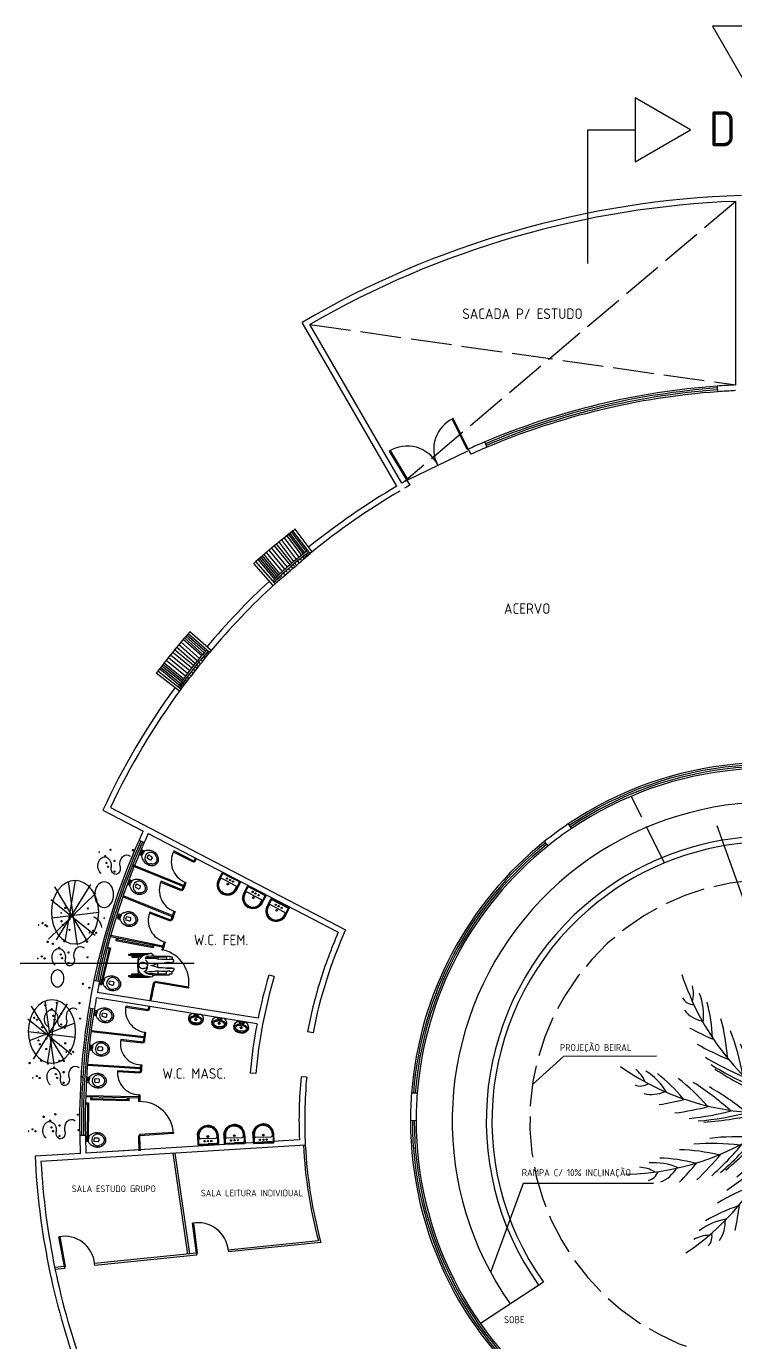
# Model space of a CAD drawing. Extents: x 115 to 1469, y 94 to 338.
# Drawn here: x 184.17 to 202.91, y 303.24 to 338.04 of the extents above; entities that cross this region are included whole.
import ezdxf

# ---------------------------------------------------------------- set-up
doc = ezdxf.new("R2010")
doc.units = 0
doc.linetypes.add('ACAD_ISO02W100', pattern=[15, 12, -3])
doc.layers.get('0').update_dxf_attribs({"linetype": 'CONTINUOUS'})
for name, color, linetype in [('1', 7, 'CONTINUOUS'), ('ESQUAD', 3, 'CONTINUOUS'), ('L_DECA', 7, 'CONTINUOUS'), ('PAREDE', 6, 'CONTINUOUS'), ('PROJ', 1, 'CONTINUOUS'), ('TREES', 3, 'CONTINUOUS')]:
    doc.layers.add(name, color=color, linetype=linetype)
doc.styles.get("Standard").update_dxf_attribs({"font": 'ISOCP'})

# ---------------------------------------------------------------- blocks, each defined once
blk = doc.blocks.new('BACIA')
for p, q in [((-0.069, -0.15), (-0.074, -0.15)), ((-0.062, -0.15), (-0.069, -0.15)), ((-0.062, -0.092), (-0.062, -0.15)), ((0, -0.08), (-0.052, -0.08)), ((-0.044, -0.304), (-0.044, -0.4)), ((0.052, -0.08), (0, -0.08)), ((0.032, -0.115), (0, -0.115)), ((0.036, -0.142), (0.036, -0.131)), ((0.044, -0.4), (0.044, -0.304)), ((0.062, -0.15), (0.062, -0.092)), ((0.069, -0.15), (0.062, -0.15)), ((0.074, -0.15), (0.069, -0.15)), ((-0.118, -0.489), (-0.136, -0.454)), ((0.118, -0.489), (0.136, -0.454))]:
    blk.add_line(p, q)
for points in [[(-0.062, -0.15), (0, -0.15)], [(0.062, -0.15), (0, -0.15)]]:
    blk.add_lwpolyline(points)
blk.add_lwpolyline([(-0.044, -0.15, 0.380199), (-0.036, -0.142), (-0.036, -0.131, 0.087349), (-0.037, -0.127, -0.172037), (-0.037, -0.118, -0.102747), (-0.036, -0.116, -0.167994), (-0.032, -0.115), (0, -0.115)], format="xyb")
for centre, radius, start, end in [((0.055, -0.38), 0.243, 163.2378, 187.0453), ((0.145, -0.398), 0.335, 145.8476, 164.7475), ((-0.008, -0.384), 0.146, 149.7019, 190.4456), ((0.001, -0.386), 0.154, 90.2488, 150.3441), ((0.132, -0.391), 0.32, 131.9479, 145.5381), ((-0.075, -0.16), 0.0102, 88.3086, 135.2439), ((-0.051, -0.092), 0.0118, 93.6802, 181.2989), ((0, -0.356), 0.0683, 49.3118, 130.6882), ((-0.001, -0.386), 0.154, 29.6559, 89.7512), ((0.032, -0.122), 0.00666, 53.8977, 92.0428), ((0.032, -0.121), 0.00592, 22.5984, 46.064), ((0.048, -0.132), 0.0119, 155.9796, 175.9479), ((0.044, -0.142), 0.00832, 182.0149, 265.282), ((0.025, -0.123), 0.0131, 340.3418, 19.3875), ((0.051, -0.092), 0.0118, 358.7011, 86.3198), ((0.075, -0.16), 0.0102, 44.7561, 91.6914), ((-0.132, -0.391), 0.32, 34.4619, 48.0521), ((-0.145, -0.398), 0.335, 15.2525, 34.1524), ((0.008, -0.384), 0.146, 349.5544, 30.2981), ((-0.055, -0.38), 0.243, 352.9547, 16.7622), ((0.06, -0.382), 0.248, 186.483, 211.073), ((0.076, -0.369), 0.268, 211.6809, 231.8397), ((0.003, -0.383), 0.157, 190.028, 206.9274), ((0.076, -0.369), 0.228, 211.6809, 231.8397), ((0, -0.461), 0.149, 233.0019, 270.1282), ((0, -0.461), 0.109, 233.0019, 270.1282), ((-0.02, -0.4), 0.0241, 179.1095, 246.4896), ((0, -0.343), 0.0846, 249.2223, 290.7777), ((0, -0.461), 0.109, 269.8718, 306.9981), ((0, -0.461), 0.149, 269.8718, 306.9981), ((0.02, -0.4), 0.0241, 293.5104, 0.8905), ((-0.076, -0.369), 0.228, 308.1603, 328.3191), ((-0.076, -0.369), 0.268, 308.1603, 328.3191), ((-0.003, -0.383), 0.157, 333.0726, 349.972), ((-0.06, -0.382), 0.248, 328.927, 353.517)]:
    blk.add_arc(centre, radius, start, end)
blk = doc.blocks.new('TREE3')
at = {"layer": 'TREES'}
for centre, radius, start, end in [((6.304, 2.495), 6.78, 161.8706, 201.5936), ((-0.839, 4.494), 0.808, 308.4321, 338.3515), ((-0.143, 4.054), 0.351, 173.7791, 233.0395), ((-1.642, 4.347), 1.639, 317.4391, 345.0127), ((3.633, 5.724), 6.78, 197.8706, 237.5936), ((0.196, 3.84), 0.835, 182.879, 221.5346), ((-4.007, 5.153), 4.263, 326.0526, 338.8318), ((-3.321, 3.142), 0.808, 344.4321, 14.3515), ((-3.884, 2.551), 1.639, 353.4391, 21.0127), ((6.376, 6.862), 8.001, 206.1883, 211.1386), ((-2.499, 3.196), 0.351, 209.7791, 269.0395), ((-6.271, 1.814), 4.263, 2.0526, 14.8318), ((6.381, 6.2), 8.001, 204.5673, 211.2107), ((-4.862, 4.906), 5.211, 327.5529, 339.111), ((5.865, -3.401), 6.78, 110.1725, 149.8955), ((3.134, 2.226), 0.835, 131.1808, 169.8364), ((3.093, 2.625), 0.351, 122.081, 181.3414), ((-2.099, 3.221), 0.835, 218.879, 257.5346), ((-6.817, 1.111), 5.211, 3.5529, 15.111), ((6.444, 5.585), 8.001, 202.9483, 211.3077), ((-6.749, 4.499), 7.022, 334.6755, 344.6307), ((8.821, -1.165), 8.001, 152.8691, 159.5126), ((9.337, -0.75), 8.001, 154.4902, 159.4404), ((2.393, 3.983), 1.639, 265.741, 293.3146), ((3.006, 3.444), 0.808, 256.734, 286.6534), ((1.125, 9.299), 8.001, 242.1883, 247.1386), ((-8.105, -0.327), 7.022, 10.6755, 20.6307), ((6.518, 5.174), 8.001, 201.6825, 211.4019), ((-6.261, 3.599), 6.444, 337.0347, 347.4268), ((8.101, -1.908), 8.001, 149.9844, 159.7037), ((8.377, -1.595), 8.001, 151.2501, 159.6096), ((1.561, 6.338), 4.263, 274.3545, 287.1337), ((1.518, 8.767), 8.001, 240.5673, 247.2107), ((-7.181, -0.768), 6.444, 13.0347, 23.4268), ((6.59, 4.871), 8.001, 200.5186, 211.4981), ((7.907, -2.153), 8.001, 148.8205, 159.8), ((0.837, 6.856), 5.211, 275.8548, 287.4128), ((1.931, 8.306), 8.001, 238.9483, 247.3077), ((-0.652, 8.085), 7.022, 282.9774, 292.9325), ((-0.554, 6.757), 6.78, 234.9681, 274.6912), ((-4.544, 0.504), 0.808, 21.5297, 51.4491), ((-4.636, -0.308), 1.639, 30.5366, 58.1102), ((2.232, 8.018), 8.001, 237.6825, 247.4019), ((2.469, 7.814), 8.001, 236.5186, 247.4981), ((-1.056, 7.144), 6.444, 285.3366, 295.7287), ((5.595, -6.161), 8.001, 115.4841, 125.2035), ((6, -6.06), 8.001, 116.7498, 125.1093), ((6.609, -5.956), 8.001, 118.3688, 125.0123), ((-3.921, 1.042), 0.351, 246.8767, 306.1371), ((-6.096, -2.335), 4.263, 39.1502, 51.9294), ((-6.108, -3.226), 5.211, 40.6505, 52.2085), ((-6.267, -5.149), 7.022, 47.7731, 57.7282), ((5.297, -6.253), 8.001, 114.3202, 125.2997), ((7.27, -5.907), 8.001, 119.9899, 124.9402), ((3.844, 0.059), 0.835, 96.6805, 135.3361), ((4.036, 0.412), 0.351, 87.5807, 146.8411), ((-3.617, 1.303), 0.835, 255.9765, 294.6321), ((-5.264, -4.944), 6.444, 50.1322, 60.5244), ((2.908, -6.125), 6.78, 75.6722, 115.3952), ((3.176, 6.486), 6.444, 250.8363, 261.2284), ((4.042, 7.032), 7.022, 248.4771, 258.4323), ((4.573, 5.177), 5.211, 241.3545, 252.9126), ((4.876, 4.339), 4.263, 239.8542, 252.6334), ((4.228, 1.927), 1.639, 231.2407, 258.8143), ((4.428, 1.135), 0.808, 222.2337, 252.1531), ((-4.42, 5.141), 6.78, 270.9681, 310.6912), ((-4.712, 8.096), 8.001, 279.2858, 284.2361), ((-4.077, 7.908), 8.001, 277.6648, 284.3082), ((-6.509, 1.896), 6.78, 304.0339, 343.7569), ((-3.47, 7.79), 8.001, 276.0458, 284.4052), ((-6.647, -1.335), 6.78, 331.6319, 11.355), ((-0.785, -6.734), 6.78, 43.6319, 83.355), ((-4.593, -4.987), 6.78, 7.6319, 47.355), ((-3.056, 7.741), 8.001, 274.7801, 284.4994), ((-2.744, 7.722), 8.001, 273.6161, 284.5957), ((1.173, -8.111), 8.001, 82.2799, 93.2595), ((1.474, -8.191), 8.001, 83.4439, 93.1632), ((6.133, 3.813), 6.444, 218.796, 229.1882), ((1.871, -8.32), 8.001, 84.7096, 93.069), ((-1.353, -7.094), 6.444, 86.1322, 96.5244), ((-7.022, 4.467), 8.001, 310.7801, 320.4994), ((-6.759, 4.634), 8.001, 309.6161, 320.5957), ((-8.193, 0.196), 8.001, 342.6819, 353.6614), ((-3.818, -7.251), 8.001, 46.2799, 57.2595), ((7.157, 3.817), 7.022, 216.4368, 226.392), ((2.443, -8.555), 8.001, 86.3286, 92.972), ((6.623, 1.962), 5.211, 209.3143, 220.8723), ((-3.045, -6.2), 5.211, 76.6505, 88.2085), ((-2.044, -7.85), 7.022, 83.7731, 93.7282), ((-7.386, 4.262), 8.001, 312.0458, 320.4052), ((-8.322, -0.088), 8.001, 343.8458, 353.5652), ((-7.351, -3.622), 8.001, 10.2799, 21.2595), ((-3.622, -7.493), 8.001, 47.4439, 57.1632), ((7.203, -0.52), 6.444, 182.796, 193.1882), ((3.029, -8.864), 8.001, 87.9496, 92.8999), ((6.436, 1.091), 4.263, 207.814, 220.5932), ((-3.57, -2.974), 1.639, 66.5366, 94.1102), ((-3.559, -5.472), 4.263, 75.1502, 87.9294), ((-8.571, 3.78), 8.001, 315.2858, 320.2361), ((-7.947, 4.001), 8.001, 313.6648, 320.3082), ((2.737, -6.683), 6.444, 119.198, 129.5901), ((-8.515, -0.458), 8.001, 345.1116, 353.471), ((5.522, -4.655), 6.444, 146.796, 157.1882), ((-7.334, -3.933), 8.001, 11.4439, 21.1632), ((-3.376, -7.831), 8.001, 48.7096, 57.069), ((8.034, -1.119), 7.022, 180.4368, 190.392), ((4.606, -0.61), 1.639, 199.2004, 226.774), ((3.29, -1.989), 0.835, 64.6403, 103.2959), ((-3.972, -2.263), 0.808, 57.5297, 87.4491), ((-3.784, -1.462), 0.351, 282.8767, 342.1371), ((-3.692, -1.071), 0.835, 291.9765, 330.6321), ((2.57, -7.693), 7.022, 116.8388, 126.794), ((5.842, -5.627), 7.022, 144.4368, 154.392), ((-7.334, -4.351), 8.001, 12.7096, 21.069), ((6.511, -2.305), 5.211, 173.3143, 184.8723), ((-3.052, -8.357), 8.001, 50.3286, 56.972), ((3.639, -1.792), 0.351, 55.5404, 114.8009), ((4.356, -1.387), 0.808, 190.1934, 220.1128), ((0.83, -6.857), 5.211, 109.7162, 121.2743), ((-8.843, -0.982), 8.001, 346.7306, 353.374), ((3.913, -5.692), 5.211, 137.3143, 148.8723), ((-7.382, -4.967), 8.001, 14.3286, 20.972), ((5.848, -2.9), 4.263, 171.814, 184.5932), ((-2.76, -8.951), 8.001, 51.9496, 56.8999), ((0.003, -6.528), 4.263, 108.2159, 120.9952), ((-9.245, -1.509), 8.001, 348.3516, 353.3019), ((-7.494, -5.62), 8.001, 15.9496, 20.8999), ((3.368, -3.201), 1.639, 163.2004, 190.774), ((1.493, -3.543), 0.835, 28.6403, 67.2959), ((-1.369, -4.44), 1.639, 99.6024, 127.176), ((-2.51, -2.912), 0.835, 325.0423, 3.6979), ((3.027, -5.784), 4.263, 135.814, 148.5932), ((-2.094, -4.064), 0.808, 90.5954, 120.5148), ((-2.374, -3.29), 0.351, 315.9424, 15.2029), ((0.844, -4.569), 1.639, 127.2004, 154.774), ((-0.875, -3.744), 0.835, 352.6403, 31.2959), ((2.709, -3.683), 0.808, 154.1934, 184.1128), ((1.891, -3.589), 0.351, 19.5404, 78.8009), ((-0.58, -4.015), 0.351, 343.5404, 42.8009), ((0.027, -4.572), 0.808, 118.1934, 148.1128)]:
    blk.add_arc(centre, radius, start, end, dxfattribs=at)
blk = doc.blocks.new('MIC-P')
for points in [[(0.001, 0.294), (0.003, 0.294, -0.008051), (0.036, 0.294, -0.08407), (0.079, 0.285, -0.022672), (0.107, 0.273, -0.027927), (0.133, 0.258, -0.144523), (0.184, 0.193, -0.34805), (0.121, 0.003, -0.162816), (0.113, 0), (0.001, 0), (-0.11, 0, -0.162816), (-0.119, 0.003, -0.34805), (-0.182, 0.193, -0.144523), (-0.131, 0.258, -0.027927), (-0.105, 0.273, -0.022672), (-0.077, 0.285, -0.08407), (-0.033, 0.294, -0.008051), (-0.001, 0.294)], [(0.001, 0.247), (0.009, 0.247, -0.102017), (0.091, 0.232, -0.100634), (0.138, 0.2, -0.31043), (0.146, 0.159, -0.029837), (0.144, 0.153, -0.193887), (0.081, 0.101, -0.096635), (0.001, 0.086, -0.096635), (-0.079, 0.101, -0.193887), (-0.141, 0.153, -0.029837), (-0.143, 0.159, -0.31043), (-0.136, 0.2, -0.100634), (-0.089, 0.232, -0.102017), (-0.007, 0.247)]]:
    blk.add_lwpolyline(points, format="xyb", close=True)
for points in [[(-0.015, 0.064, -0.100603), (-0.099, 0.082, -0.114611), (-0.16, 0.123, -0.309836), (-0.174, 0.21, -0.309836)], [(0.147, 0.162), (0.148, 0.165, 0.189039), (0.146, 0.197, 0.189014), (0.081, 0.26, 0.116802), (0.001, 0.275, 0.116802), (-0.078, 0.26, 0.189014), (-0.144, 0.197, 0.189039), (-0.146, 0.165), (-0.144, 0.162)], [(-0.079, 0.002), (-0.056, 0.034, -0.1805), (-0.044, 0.041), (-0.031, 0.043, 0.35029), (-0.025, 0.049, -0.252034), (-0.018, 0.063)], [(-0.052, 0, -0.473116), (-0.055, 0.005), (-0.05, 0.025, -0.362542), (-0.042, 0.032), (-0.027, 0.033, 0.564769), (-0.022, 0.039)], [(0.017, 0.064, 0.100603), (0.101, 0.082, 0.114611), (0.162, 0.123, 0.309836), (0.176, 0.21, 0.309836)], [(0.082, 0.002), (0.058, 0.034, 0.1805), (0.047, 0.041), (0.033, 0.043, -0.35029), (0.027, 0.049, 0.252034), (0.021, 0.063)], [(0.054, 0, 0.473116), (0.057, 0.005), (0.053, 0.025, 0.362542), (0.044, 0.032), (0.03, 0.033, -0.564769), (0.024, 0.039)]]:
    blk.add_lwpolyline(points, format="xyb")
for centre, radius in [((-0.022, 0.153), 0.0035), ((0.001, 0.152), 0.024), ((0.001, 0.046), 0.024), ((-0.015, 0.169), 0.0035), ((-0.016, 0.136), 0.0035), ((0.001, 0.046), 0.0075), ((0.001, 0.129), 0.0035), ((0.002, 0.176), 0.0035), ((0.001, 0.152), 0.0035), ((0.017, 0.135), 0.0035), ((0.018, 0.168), 0.0035), ((0.025, 0.152), 0.0035)]:
    blk.add_circle(centre, radius)
blk = doc.blocks.new('BEL01')
at = {"layer": 'L_DECA'}
for p, q in [((25.7, 0), (-25.7, 0)), ((-27.5, -25), (-27.5, -1.8)), ((27.5, -25), (27.5, -1.8))]:
    blk.add_line(p, q, dxfattribs=at)
at = {"layer": 'L_DECA', "color": 1}
for p, q in [((-25.9, -25), (-25.9, -3.2)), ((-25.1, -25), (-25.1, -4.8)), ((-24.2, -1.4), (0, -1.4)), ((-23.5, -25), (-23.5, -18.6)), ((-22.5, -2.2), (0, -2.2)), ((0, -16), (-20.9, -16)), ((24.2, -1.4), (0, -1.4)), ((22.5, -2.2), (0, -2.2)), ((0, -16), (20.9, -16)), ((23.5, -25), (23.5, -18.6)), ((25.1, -25), (25.1, -4.8)), ((25.9, -25), (25.9, -3.2))]:
    blk.add_line(p, q, dxfattribs=at)
at = {"layer": 'L_DECA', "color": 7}
for points in [[(-27.5, -25), (-27.4, -26.4), (-27.2, -27.7), (-26.9, -29.1), (-26.7, -30.4), (-26.3, -31.7), (-25.9, -33), (-25.4, -34.2), (-24.8, -35.4), (-24.2, -36.6), (-23.6, -37.7), (-22.8, -38.9), (-22, -40), (-21.2, -41), (-20.4, -42), (-19.5, -42.9), (-19.5, -42.9), (-17.6, -44.7), (-15.4, -46.3), (-13.1, -47.7), (-10.7, -48.8), (-8.2, -49.8), (-5.5, -50.4), (-2.8, -50.9), (0, -51)], [(27.5, -25), (27.4, -26.4), (27.2, -27.7), (26.9, -29.1), (26.7, -30.4), (26.3, -31.7), (25.9, -33), (25.4, -34.2), (24.8, -35.4), (24.2, -36.6), (23.6, -37.7), (22.8, -38.9), (22, -40), (21.2, -41), (20.4, -42), (19.5, -42.9), (19.5, -42.9), (17.6, -44.7), (15.4, -46.3), (13.1, -47.7), (10.7, -48.8), (8.2, -49.8), (5.5, -50.4), (2.8, -50.9), (0, -51)]]:
    blk.add_lwpolyline(points, dxfattribs=at)
at = {"layer": 'L_DECA', "color": 1}
for points in [[(-25.9, -25), (-25.8, -26.3), (-25.6, -27.6), (-25.4, -28.8), (-25.1, -30.1), (-24.8, -31.3), (-24.3, -32.5), (-23.9, -33.7), (-23.4, -34.9), (-22.8, -35.9), (-22.2, -37), (-21.5, -38.1), (-20.8, -39.1), (-20, -40.1), (-19.2, -41.1), (-18.4, -41.9), (-18.4, -41.9), (-16.5, -43.7), (-14.6, -45.1), (-12.4, -46.5), (-10.2, -47.5), (-7.7, -48.4), (-5.3, -49.1), (-2.7, -49.4), (0, -49.6)], [(-25.1, -25), (-24.9, -26.3), (-24.8, -27.5), (-24.6, -28.7), (-24.3, -30), (-24, -31.1), (-23.6, -32.3), (-23.1, -33.4), (-22.6, -34.6), (-22.1, -35.7), (-21.5, -36.7), (-20.8, -37.7), (-20.2, -38.7), (-19.4, -39.6), (-18.7, -40.6), (-17.8, -41.4), (-17.8, -41.4), (-16, -43), (-14, -44.5), (-12, -45.7), (-9.8, -46.8), (-7.5, -47.6), (-5, -48.3), (-2.6, -48.6), (0, -48.8)], [(0, -47.3), (0, -47.3), (-2.4, -47.1), (-4.8, -46.7), (-7, -46.2), (-9.1, -45.5), (-11.2, -44.4), (-13.2, -43.2), (-15, -41.9), (-16.6, -40.3), (-16.6, -40.3), (-17.4, -39.5), (-18.2, -38.7), (-18.9, -37.8), (-19.5, -36.9), (-20.1, -35.9), (-20.7, -34.9), (-21.2, -33.9), (-21.7, -32.9), (-22, -31.8), (-22.4, -30.8), (-22.8, -29.7), (-23, -28.5), (-23.2, -27.4), (-23.3, -26.3), (-23.4, -25.4), (-23.5, -25)], [(25.9, -25), (25.8, -26.3), (25.6, -27.6), (25.4, -28.8), (25.1, -30.1), (24.8, -31.3), (24.3, -32.5), (23.9, -33.7), (23.4, -34.9), (22.8, -35.9), (22.2, -37), (21.5, -38.1), (20.8, -39.1), (20, -40.1), (19.2, -41.1), (18.4, -41.9), (18.4, -41.9), (16.5, -43.7), (14.6, -45.1), (12.4, -46.5), (10.2, -47.5), (7.7, -48.4), (5.3, -49.1), (2.7, -49.4), (0, -49.6)], [(25.1, -25), (24.9, -26.3), (24.8, -27.5), (24.6, -28.7), (24.3, -30), (24, -31.1), (23.6, -32.3), (23.1, -33.4), (22.6, -34.6), (22.1, -35.7), (21.5, -36.7), (20.8, -37.7), (20.2, -38.7), (19.4, -39.6), (18.7, -40.6), (17.8, -41.4), (17.8, -41.4), (16, -43), (14, -44.5), (12, -45.7), (9.8, -46.8), (7.5, -47.6), (5, -48.3), (2.6, -48.6), (0, -48.8)], [(0, -47.3), (0, -47.3), (2.4, -47.1), (4.8, -46.7), (7, -46.2), (9.1, -45.5), (11.2, -44.4), (13.2, -43.2), (15, -41.9), (16.6, -40.3), (16.6, -40.3), (17.4, -39.5), (18.2, -38.7), (18.9, -37.8), (19.5, -36.9), (20.1, -35.9), (20.7, -34.9), (21.2, -33.9), (21.7, -32.9), (22, -31.8), (22.4, -30.8), (22.8, -29.7), (23, -28.5), (23.2, -27.4), (23.3, -26.3), (23.4, -25.4), (23.5, -25)]]:
    blk.add_lwpolyline(points, dxfattribs=at)
for centre, radius in [((-8.7, -9.2), 1.75), ((0, -21.5), 2.25), ((0, -9.2), 1.75), ((0, -21.5), 1.32), ((9, -9.2), 1.75)]:
    blk.add_circle(centre, radius, dxfattribs=at)
at = {"layer": 'L_DECA'}
for centre, start, end in [((-25.7, -1.8), 90, 180), ((25.7, -1.8), 0, 90)]:
    blk.add_arc(centre, 1.8, start, end, dxfattribs=at)
at = {"layer": 'L_DECA', "color": 1}
for centre, radius, start, end in [((-24.2, -3.2), 1.73, 90, 180), ((-22.5, -4.8), 2.59, 90, 180), ((-20.9, -18.6), 2.59, 90, 180), ((20.9, -18.6), 2.59, 0, 90), ((22.5, -4.8), 2.59, 0, 90), ((24.2, -3.2), 1.73, 0, 90)]:
    blk.add_arc(centre, radius, start, end, dxfattribs=at)
blk = doc.blocks.new('BIPMAN11')
for p, q in [((-0.234, 0.295), (0.263, 0.295)), ((-0.234, 0.27), (0.157, 0.27)), ((-0.203, 0.314), (0.31, 0.314)), ((-0.158, 0.254), (-0.158, 0.223)), ((-0.158, 0.254), (-0.021, 0.254)), ((-0.158, 0.223), (-0.021, 0.223)), ((-0.021, 0.254), (-0.021, 0.223)), ((-0.021, 0.251), (0.122, 0.251)), ((-0.021, 0.226), (0.098, 0.226)), ((0.012, 0.226), (-0.008, -0.001)), ((0.041, 0.27), (0.041, 0.251)), ((0.066, 0.27), (0.066, 0.251)), ((0.089, 0.226), (0.087, 0.214)), ((0.215, 0.213), (0.444, 0.213)), ((0.342, 0.257), (0.444, 0.257)), ((0.444, 0.257), (0.444, 0.213)), ((0.444, 0.251), (0.837, 0.251)), ((0.444, 0.226), (0.757, 0.226)), ((0.523, 0.056), (0.523, 0.055)), ((0.523, 0.055), (0.526, -0.052)), ((0.53, 0.226), (0.527, 0.166)), ((0.759, 0.226), (0.759, 0.162)), ((0.759, 0.084), (0.759, 0.066)), ((0.759, 0.066), (0.909, 0.066)), ((0.835, 0.226), (0.907, 0.226)), ((0.837, 0.251), (0.837, 0.226)), ((0.907, 0.226), (0.907, 0.157)), ((0.907, 0.089), (0.907, 0.066)), ((-0.234, -0.267), (0.178, -0.267)), ((-0.234, -0.292), (0.341, -0.292)), ((-0.203, -0.311), (0.31, -0.311)), ((-0.158, -0.219), (-0.021, -0.219)), ((-0.158, -0.25), (-0.158, -0.219)), ((-0.158, -0.25), (-0.021, -0.25)), ((-0.021, -0.25), (-0.021, -0.219)), ((-0.021, -0.222), (0.1, -0.222)), ((-0.021, -0.247), (0.135, -0.247)), ((-0.008, -0.001), (0.012, -0.222)), ((0.041, -0.247), (0.041, -0.267)), ((0.066, -0.247), (0.066, -0.267)), ((0.088, -0.214), (0.089, -0.222)), ((0.143, -0.254), (0.143, -0.253)), ((0.143, -0.254), (0.143, -0.254)), ((0.238, -0.21), (0.444, -0.21)), ((0.391, -0.254), (0.444, -0.254)), ((0.444, -0.254), (0.444, -0.21)), ((0.444, -0.222), (0.757, -0.222)), ((0.444, -0.247), (0.837, -0.247)), ((0.528, -0.141), (0.53, -0.222)), ((0.759, -0.062), (0.909, -0.062)), ((0.759, -0.076), (0.759, -0.062)), ((0.759, -0.222), (0.759, -0.146)), ((0.835, -0.222), (0.907, -0.222)), ((0.837, -0.247), (0.837, -0.222)), ((0.907, -0.081), (0.907, -0.062)), ((0.907, -0.222), (0.907, -0.152))]:
    blk.add_line(p, q)
blk.add_lwpolyline([(0.012, 0.125), (0.009, -0.12), (0.035, -0.168), (0.074, -0.205), (0.128, -0.241), (0.153, -0.261), (0.201, -0.272), (0.277, -0.278), (0.325, -0.289), (0.365, -0.301), (0.401, -0.286), (0.41, -0.272), (0.381, -0.244), (0.356, -0.236), (0.308, -0.238), (0.26, -0.224), (0.221, -0.199), (0.198, -0.176), (0.255, -0.171), (0.305, -0.162), (0.387, -0.154), (0.463, -0.148), (0.483, -0.137), (0.553, -0.143), (0.621, -0.145), (0.714, -0.148), (0.785, -0.145), (0.821, -0.134), (0.849, -0.148), (0.895, -0.154), (0.94, -0.148), (0.962, -0.117), (0.965, -0.095), (0.951, -0.081), (0.895, -0.081), (0.827, -0.083), (0.796, -0.086), (0.734, -0.069), (0.655, -0.058), (0.556, -0.061), (0.506, -0.047), (0.446, -0.03), (0.334, 0.001), (0.438, 0.021), (0.528, 0.058), (0.57, 0.066), (0.663, 0.06), (0.779, 0.089), (0.827, 0.089), (0.883, 0.083), (0.917, 0.091), (0.957, 0.108), (0.957, 0.128), (0.934, 0.156), (0.824, 0.159), (0.773, 0.153), (0.768, 0.162), (0.7, 0.159), (0.624, 0.162), (0.59, 0.168), (0.545, 0.159), (0.483, 0.184), (0.404, 0.184), (0.328, 0.182), (0.266, 0.182), (0.218, 0.179), (0.204, 0.193), (0.226, 0.232), (0.28, 0.249), (0.348, 0.258), (0.404, 0.263), (0.404, 0.286), (0.381, 0.3), (0.356, 0.317), (0.317, 0.32), (0.255, 0.292), (0.184, 0.286), (0.119, 0.249), (0.049, 0.17), (0.035, 0.153)], close=True)
for points in [[(0.097, 0.072), (0.066, 0.063), (0.035, 0.035), (0.021, -0.007), (0.049, -0.047), (0.077, -0.064), (0.102, -0.069), (0.119, -0.083), (0.153, -0.078), (0.17, -0.072), (0.193, -0.067), (0.224, -0.061), (0.238, -0.044), (0.249, -0.016), (0.255, -0.007), (0.274, 0.004), (0.252, 0.015), (0.252, 0.038), (0.238, 0.055), (0.204, 0.066), (0.176, 0.069), (0.164, 0.069), (0.153, 0.083), (0.108, 0.086), (0.105, 0.077)], [(0.204, 0.153), (0.224, 0.131), (0.238, 0.1), (0.255, 0.069), (0.255, 0.038)], [(0.252, -0.041), (0.243, -0.089), (0.209, -0.143), (0.164, -0.174)]]:
    blk.add_lwpolyline(points)
for centre in [(-0.234, 0.283), (-0.234, -0.28)]:
    blk.add_arc(centre, 0.0125, 90, 270)

msp = doc.modelspace()

# ---------------------------------------------------------------- linework, layer by layer
at = {"color": 3}
for p, q in [((195.424, 327.66), (195.451, 327.673)), ((195.817, 326.85), (195.424, 327.66)), ((195.845, 326.861), (195.451, 327.673)), ((193.756, 326.807), (193.782, 326.822)), ((193.756, 326.807), (194.222, 326.036)), ((193.782, 326.822), (194.248, 326.051)), ((188.068, 316.239), (188.055, 316.212)), ((184.907, 315.287), (185.765, 313.867)), ((185.858, 315.35), (184.954, 313.888)), ((185.453, 315.457), (185.185, 313.85)), ((185.268, 315.433), (185.507, 313.746)), ((187.727, 315.437), (187.716, 315.41)), ((185.999, 315.12), (184.752, 313.909)), ((184.814, 314.953), (185.983, 314.013)), ((188.277, 315.214), (188.266, 315.186)), ((184.837, 314.471), (186.079, 314.619)), ((187.43, 314.621), (187.42, 314.593)), ((187.986, 314.413), (187.976, 314.385)), ((187.565, 312.788), (187.56, 312.758)), ((188.453, 312.642), (188.448, 312.612)), ((185.247, 312.197), (184.343, 310.735)), ((184.656, 312.28), (184.896, 310.593)), ((184.98, 312.243), (184.72, 310.624)), ((184.296, 312.134), (185.154, 310.714)), ((186.795, 312.133), (186.79, 312.104)), ((187.381, 312.041), (187.376, 312.012)), ((184.203, 311.8), (185.372, 310.86)), ((184.216, 311.466), (185.458, 311.318)), ((185.445, 311.691), (184.244, 311.217)), ((186.662, 311.254), (186.659, 311.224)), ((187.252, 311.185), (187.248, 311.155)), ((186.577, 310.427), (186.576, 310.397)), ((187.17, 310.393), (187.168, 310.363)), ((187.155, 308.742), (187.157, 308.712)), ((188.053, 308.799), (188.055, 308.769)), ((188.56, 306.399), (188.59, 306.402)), ((188.659, 305.605), (188.56, 306.399)), ((188.688, 305.608), (188.59, 306.402)), ((185.028, 306.037), (185.058, 306.042)), ((185.172, 305.25), (185.028, 306.037)), ((185.202, 305.256), (185.058, 306.043)), ((188.659, 305.605), (188.688, 305.608)), ((185.172, 305.25), (185.202, 305.256))]:
    msp.add_line(p, q, dxfattribs=at)
at = {"color": 1}
for p, q in [((194.248, 326.051), (195.832, 326.818)), ((197.832, 304.842), (196.167, 303.746))]:
    msp.add_line(p, q, dxfattribs=at)
at = {"color": 5}
msp.add_line((189.786, 322.364), (189.778, 322.371), dxfattribs=at)
for p, q in [((203.265, 314.568), (202.428, 316.905)), ((186.542, 313.941), (186.528, 313.863)), ((186.572, 313.936), (186.563, 313.887)), ((186.355, 313.659), (186.133, 312.738)), ((186.392, 313.681), (186.156, 312.702)), ((186.307, 313.67), (186.355, 313.659)), ((186.314, 313.7), (186.392, 313.681)), ((187.518, 313.681), (186.528, 313.863)), ((187.494, 313.715), (186.563, 313.887)), ((187.503, 313.765), (187.494, 313.715)), ((187.532, 313.759), (187.518, 313.681)), ((186.078, 312.721), (186.156, 312.702)), ((186.085, 312.75), (186.133, 312.738)), ((198.361, 310.808), (197.536, 310.06)), ((200.818, 310.815), (198.361, 310.808)), ((185.866, 309.737), (185.864, 309.657)), ((185.896, 309.736), (185.895, 309.687)), ((185.728, 309.556), (185.778, 309.555)), ((185.729, 309.586), (185.809, 309.585)), ((185.778, 309.555), (185.773, 308.609)), ((185.809, 309.585), (185.803, 308.579)), ((186.871, 309.633), (185.864, 309.657)), ((186.841, 309.664), (185.895, 309.687)), ((186.842, 309.714), (186.841, 309.664)), ((186.872, 309.713), (186.871, 309.633)), ((185.723, 308.609), (185.773, 308.609)), ((185.723, 308.579), (185.803, 308.579)), ((197.301, 307.444), (196.437, 305.099)), ((200.742, 307.444), (197.301, 307.444))]:
    msp.add_line(p, q)
at = {"color": 1}
for centre, radius, start, end in [((195.828, 326.861), 0.896, 114.8842, 207.3525), ((194.232, 326.048), 0.896, 26.618, 122.0753), ((188.708, 305.613), 0.798, 5.6086, 100.698), ((185.177, 305.254), 0.798, 5.6086, 100.698)]:
    msp.add_arc(centre, radius, start, end, dxfattribs=at)
at = {"color": 3}
for start, end in [(114.3391, 114.4261), (119.5306, 119.6176)]:
    msp.add_arc((203.993, 308.847), 19.773, start, end, dxfattribs=at)
at = {"color": 2}
for centre, radius, start, end in [((188.582, 315.956), 0.586, 151.161, 247.485), ((188.264, 315.203), 0.586, 156.3881, 250.4704), ((187.973, 314.402), 0.586, 157.9876, 256.6259), ((187.588, 312.769), 0.874, 349.7071, 77.621), ((187.369, 312.027), 0.584, 169.4835, 261.9533), ((187.203, 311.14), 0.551, 168.027, 268.48), ((187.159, 310.377), 0.584, 175.1335, 267.7484), ((187.17, 308.728), 0.886, 2.633, 90.6717)]:
    msp.add_arc(centre, radius, start, end, dxfattribs=at)
at = {"color": 3, "extrusion": (0, 0, -1)}
for centre, major_axis, start_param, end_param in [((186.234, 315.845), (0, 0.237), 3.673682, 8.013662), ((186.814, 315.897), (0, 0.239), 4.419963, 6.839753), ((186.528, 315.782), (0, 0.161), 1.27837, 4.872069), ((185.904, 314.171), (0, 0.33), 0.139319, 1.428153), ((185.021, 313.424), (0, 0.237), 3.673682, 8.013662), ((185.6, 313.476), (0, 0.239), 4.419963, 6.839753), ((185.315, 313.361), (0, 0.161), 1.27837, 4.872069), ((184.823, 311.802), (0, 0.237), 3.673682, 8.013662), ((185.402, 311.854), (0, 0.239), 4.419963, 6.839753), ((185.116, 311.739), (0, 0.161), 1.27837, 4.872069), ((184.889, 310.262), (0, 0.237), 3.673682, 8.013662), ((185.468, 310.314), (0, 0.239), 4.419963, 6.839753), ((185.183, 310.198), (0, 0.161), 1.27837, 4.872069), ((184.779, 308.853), (0, 0.237), 3.673682, 8.013662), ((185.358, 308.905), (0, 0.239), 4.419963, 6.839753), ((185.072, 308.79), (0, 0.161), 1.27837, 4.872069)]:
    msp.add_ellipse(centre, major_axis=major_axis, ratio=0.746585, start_param=start_param, end_param=end_param, dxfattribs=at)
at = {"linetype": 'Continuous', "extrusion": (0, 0, -1)}
for centre, start_param, end_param in [((186.078, 316.204), 0, 3.141593), ((186.248, 316.102), 3.141593, 6.283185), ((186.248, 316.102), 0, 3.141593), ((186.386, 316.271), 3.141593, 6.283185), ((186.386, 316.271), 0, 3.141593), ((186.495, 315.975), 3.141593, 6.283185), ((186.495, 315.975), 0, 3.141593), ((186.983, 316.26), 3.141593, 6.283185), ((186.983, 316.26), 0, 3.141593), ((186.286, 315.924), 3.141593, 6.283185), ((186.286, 315.924), 0, 3.141593), ((186.324, 315.823), 3.141593, 6.283185), ((186.324, 315.823), 0, 3.141593), ((186.495, 315.695), 3.141593, 6.283185), ((186.495, 315.695), 0, 3.141593), ((186.997, 315.849), 3.141593, 6.283185), ((186.997, 315.849), 0, 3.141593), ((185.097, 314.601), 3.141593, 6.283185), ((185.195, 314.731), 3.141593, 6.283185), ((185.195, 314.731), 0, 3.141593), ((185.792, 314.72), 3.141593, 6.283185), ((185.792, 314.72), 0, 3.141593), ((184.48, 314.28), 0, 3.141593), ((184.594, 314.331), 3.141593, 6.283185), ((184.594, 314.331), 0, 3.141593), ((184.67, 314.28), 3.141593, 6.283185), ((184.67, 314.28), 0, 3.141593), ((184.713, 314.247), 3.141593, 6.283185), ((184.713, 314.247), 0, 3.141593), ((185.095, 314.384), 3.141593, 6.283185), ((185.095, 314.384), 0, 3.141593), ((185.133, 314.282), 3.141593, 6.283185), ((185.133, 314.282), 0, 3.141593), ((185.304, 314.435), 3.141593, 6.283185), ((185.304, 314.435), 0, 3.141593), ((185.806, 314.308), 3.141593, 6.283185), ((185.806, 314.308), 0, 3.141593), ((186.229, 314.462), 3.141593, 6.283185), ((185.304, 314.155), 3.141593, 6.283185), ((185.304, 314.155), 0, 3.141593), ((185.822, 314.078), 0, 3.141593), ((185.936, 314.129), 3.141593, 6.283185), ((185.936, 314.129), 0, 3.141593), ((186.012, 314.078), 3.141593, 6.283185), ((186.012, 314.078), 0, 3.141593), ((184.727, 313.836), 3.141593, 6.283185), ((184.727, 313.836), 0, 3.141593), ((184.864, 313.783), 3.141593, 6.283185), ((184.864, 313.783), 0, 3.141593), ((185.035, 313.682), 3.141593, 6.283185), ((185.035, 313.682), 0, 3.141593), ((185.173, 313.85), 3.141593, 6.283185), ((185.173, 313.85), 0, 3.141593), ((185.282, 313.554), 3.141593, 6.283185), ((185.282, 313.554), 0, 3.141593), ((185.769, 313.84), 3.141593, 6.283185), ((185.769, 313.84), 0, 3.141593), ((184.458, 313.4), 0, 3.141593), ((184.572, 313.451), 3.141593, 6.283185), ((184.572, 313.451), 0, 3.141593), ((184.648, 313.4), 3.141593, 6.283185), ((184.648, 313.4), 0, 3.141593), ((185.073, 313.504), 3.141593, 6.283185), ((185.073, 313.504), 0, 3.141593), ((185.111, 313.402), 3.141593, 6.283185), ((185.111, 313.402), 0, 3.141593), ((185.282, 313.275), 3.141593, 6.283185), ((185.282, 313.275), 0, 3.141593), ((185.784, 313.428), 3.141593, 6.283185), ((185.784, 313.428), 0, 3.141593), ((185.658, 312.727), 3.141593, 6.283185), ((185.658, 312.727), 0, 3.141593), ((185.829, 312.625), 3.141593, 6.283185), ((185.829, 312.625), 0, 3.141593), ((184.666, 312.161), 3.141593, 6.283185), ((184.666, 312.161), 0, 3.141593), ((184.975, 312.228), 3.141593, 6.283185), ((184.975, 312.228), 0, 3.141593), ((185.571, 312.217), 3.141593, 6.283185), ((185.571, 312.217), 0, 3.141593), ((184.373, 311.829), 3.141593, 6.283185), ((184.373, 311.829), 0, 3.141593), ((184.837, 312.06), 3.141593, 6.283185), ((184.837, 312.06), 0, 3.141593), ((184.875, 311.881), 3.141593, 6.283185), ((184.875, 311.881), 0, 3.141593), ((185.084, 311.932), 3.141593, 6.283185), ((185.084, 311.932), 0, 3.141593), ((185.585, 311.806), 3.141593, 6.283185), ((185.585, 311.806), 0, 3.141593), ((184.26, 311.778), 0, 3.141593), ((184.449, 311.778), 3.141593, 6.283185), ((184.449, 311.778), 0, 3.141593), ((184.486, 311.448), 3.141593, 6.283185), ((184.583, 311.578), 3.141593, 6.283185), ((184.583, 311.578), 0, 3.141593), ((184.913, 311.78), 3.141593, 6.283185), ((184.913, 311.78), 0, 3.141593), ((185.084, 311.653), 3.141593, 6.283185), ((185.084, 311.653), 0, 3.141593), ((185.18, 311.567), 3.141593, 6.283185), ((185.18, 311.567), 0, 3.141593), ((184.484, 311.231), 3.141593, 6.283185), ((184.484, 311.231), 0, 3.141593), ((184.522, 311.129), 3.141593, 6.283185), ((184.522, 311.129), 0, 3.141593), ((184.692, 311.282), 3.141593, 6.283185), ((184.692, 311.282), 0, 3.141593), ((185.194, 311.156), 3.141593, 6.283185), ((185.194, 311.156), 0, 3.141593), ((184.692, 311.002), 3.141593, 6.283185), ((184.692, 311.002), 0, 3.141593), ((185.211, 310.926), 0, 3.141593), ((185.325, 310.976), 3.141593, 6.283185), ((185.325, 310.976), 0, 3.141593), ((185.401, 310.926), 3.141593, 6.283185), ((185.401, 310.926), 0, 3.141593), ((184.253, 310.631), 3.141593, 6.283185), ((184.253, 310.631), 0, 3.141593), ((184.561, 310.697), 3.141593, 6.283185), ((184.561, 310.697), 0, 3.141593), ((184.732, 310.621), 3.141593, 6.283185), ((184.732, 310.621), 0, 3.141593), ((184.903, 310.519), 3.141593, 6.283185), ((184.903, 310.519), 0, 3.141593), ((185.041, 310.688), 3.141593, 6.283185), ((185.041, 310.688), 0, 3.141593), ((185.158, 310.687), 3.141593, 6.283185), ((185.158, 310.687), 0, 3.141593), ((184.326, 310.238), 0, 3.141593), ((184.44, 310.288), 3.141593, 6.283185), ((184.44, 310.288), 0, 3.141593), ((184.516, 310.238), 3.141593, 6.283185), ((184.516, 310.238), 0, 3.141593), ((184.941, 310.341), 3.141593, 6.283185), ((184.941, 310.341), 0, 3.141593), ((184.979, 310.239), 3.141593, 6.283185), ((184.979, 310.239), 0, 3.141593), ((185.15, 310.392), 3.141593, 6.283185), ((185.15, 310.112), 3.141593, 6.283185), ((185.15, 310.392), 0, 3.141593), ((185.15, 310.112), 0, 3.141593), ((185.652, 310.265), 3.141593, 6.283185), ((185.652, 310.265), 0, 3.141593), ((184.622, 309.212), 3.141593, 6.283185), ((184.622, 309.212), 0, 3.141593), ((184.793, 309.111), 3.141593, 6.283185), ((184.793, 309.111), 0, 3.141593), ((184.93, 309.279), 3.141593, 6.283185), ((184.93, 309.279), 0, 3.141593), ((185.527, 309.268), 3.141593, 6.283185), ((185.527, 309.268), 0, 3.141593), ((184.215, 308.829), 0, 3.141593), ((184.329, 308.88), 3.141593, 6.283185), ((184.329, 308.88), 0, 3.141593), ((184.405, 308.829), 3.141593, 6.283185), ((184.405, 308.829), 0, 3.141593), ((184.831, 308.932), 3.141593, 6.283185), ((184.831, 308.932), 0, 3.141593), ((184.869, 308.831), 3.141593, 6.283185), ((184.869, 308.831), 0, 3.141593), ((185.04, 308.983), 3.141593, 6.283185), ((185.04, 308.704), 3.141593, 6.283185), ((185.04, 308.983), 0, 3.141593), ((185.04, 308.704), 0, 3.141593), ((185.541, 308.857), 3.141593, 6.283185), ((185.541, 308.857), 0, 3.141593)]:
    msp.add_ellipse(centre, major_axis=(0, 0.0169), ratio=0.746585, start_param=start_param, end_param=end_param, dxfattribs=at)
at = {"color": 3, "extrusion": (0, 0, -1)}
for centre, major_axis in [((185.453, 314.619), (0, 0.839)), ((186.221, 315.085), (0, 0.337)), ((184.989, 312.872), (0, 0.225)), ((184.842, 311.466), (0, 0.839))]:
    msp.add_ellipse(centre, major_axis=major_axis, ratio=0.746585, dxfattribs=at)
at = {"layer": '1', "color": 253}
for p, q in [((191.186, 323.848), (190.767, 324.364)), ((191.238, 323.89), (190.838, 324.419)), ((191.308, 323.947), (190.91, 324.473)), ((191.378, 324.004), (190.982, 324.527)), ((191.448, 324.06), (191.054, 324.582)), ((191.488, 324.091), (191.094, 324.612)), ((191.527, 324.122), (191.134, 324.642)), ((191.566, 324.152), (191.173, 324.672)), ((190.361, 324.01), (190.779, 323.505)), ((190.4, 324.042), (190.817, 323.537)), ((190.439, 324.073), (190.855, 323.57)), ((190.508, 324.131), (190.923, 323.628)), ((190.577, 324.188), (190.992, 323.687)), ((190.647, 324.246), (191.061, 323.745)), ((190.716, 324.303), (191.13, 323.802)), ((191.509, 323.98), (191.478, 324.02)), ((191.548, 324.011), (191.518, 324.051)), ((191.587, 324.042), (191.557, 324.082)), ((191.627, 324.073), (191.596, 324.112)), ((190.284, 323.946), (190.704, 323.439)), ((190.323, 323.978), (190.742, 323.472)), ((191.024, 323.648), (191.056, 323.61)), ((191.093, 323.706), (191.125, 323.667)), ((191.162, 323.764), (191.194, 323.725)), ((191.249, 323.77), (191.217, 323.809)), ((191.298, 323.811), (191.268, 323.85)), ((191.368, 323.867), (191.338, 323.907)), ((191.438, 323.924), (191.408, 323.964)), ((190.736, 323.4), (190.768, 323.362)), ((190.773, 323.433), (190.805, 323.395)), ((190.811, 323.466), (190.843, 323.428)), ((190.849, 323.499), (190.881, 323.46)), ((190.887, 323.531), (190.919, 323.493)), ((190.955, 323.59), (190.987, 323.551)), ((188.865, 321.475), (188.377, 321.908)), ((188.898, 321.513), (188.41, 321.946)), ((188.584, 321.14), (188.072, 321.564)), ((188.627, 321.192), (188.132, 321.631)), ((188.685, 321.261), (188.191, 321.699)), ((188.742, 321.33), (188.251, 321.766)), ((188.8, 321.399), (188.311, 321.833)), ((188.833, 321.437), (188.344, 321.871)), ((187.808, 321.214), (188.315, 320.803)), ((187.864, 321.284), (188.371, 320.873)), ((187.921, 321.354), (188.426, 320.944)), ((187.978, 321.424), (188.483, 321.014)), ((188.034, 321.494), (188.539, 321.084)), ((188.759, 321.195), (188.722, 321.228)), ((188.817, 321.264), (188.78, 321.297)), ((188.875, 321.333), (188.838, 321.366)), ((188.908, 321.371), (188.87, 321.404)), ((188.94, 321.409), (188.903, 321.442)), ((188.973, 321.447), (188.935, 321.48)), ((187.682, 321.059), (188.193, 320.644)), ((187.713, 321.098), (188.223, 320.684)), ((187.745, 321.136), (188.254, 320.724)), ((187.776, 321.175), (188.284, 320.763)), ((188.465, 320.912), (188.504, 320.881)), ((188.521, 320.983), (188.56, 320.951)), ((188.578, 321.053), (188.617, 321.021)), ((188.661, 321.076), (188.623, 321.108)), ((188.702, 321.126), (188.665, 321.159)), ((188.232, 320.613), (188.27, 320.581)), ((188.262, 320.652), (188.301, 320.621)), ((188.292, 320.692), (188.331, 320.66)), ((188.323, 320.732), (188.362, 320.7)), ((188.354, 320.771), (188.393, 320.739)), ((188.409, 320.842), (188.448, 320.81))]:
    msp.add_line(p, q, dxfattribs=at)
at = {"layer": '1', "color": 21}
msp.add_lwpolyline([(203.493, 335.981), (204.682, 338.04), (202.304, 338.04)], close=True, dxfattribs=at)
at = {"layer": 'ESQUAD', "color": 3}
for p, q in [((188.581, 315.939), (188.055, 316.212)), ((188.594, 315.967), (188.068, 316.239)), ((188.581, 315.939), (188.594, 315.967)), ((188.266, 315.186), (187.716, 315.41)), ((188.277, 315.214), (187.727, 315.437)), ((187.976, 314.385), (187.42, 314.593)), ((187.986, 314.413), (187.43, 314.621)), ((188.448, 312.614), (187.56, 312.758)), ((188.453, 312.643), (187.564, 312.788)), ((187.376, 312.012), (186.79, 312.104)), ((187.382, 312.041), (186.795, 312.133)), ((187.248, 311.155), (186.659, 311.224)), ((187.252, 311.185), (186.662, 311.254)), ((187.172, 310.393), (186.577, 310.427)), ((187.168, 310.363), (186.576, 310.397)), ((188.053, 308.8), (187.154, 308.742)), ((188.055, 308.771), (187.157, 308.712))]:
    msp.add_line(p, q, dxfattribs=at)
at = {"layer": 'PAREDE'}
for p, q in [((198.998, 335.306), (198.998, 331.773)), ((198.998, 335.306), (200.258, 335.306)), ((202.914, 328.558), (202.914, 333.413)), ((193.958, 325.884), (191.454, 330.214)), ((194.088, 325.96), (191.66, 330.158)), ((202.422, 328.528), (202.433, 328.379)), ((195.845, 326.861), (195.91, 326.726)), ((196.281, 327.051), (196.339, 326.913)), ((194.221, 326.036), (194.299, 325.908)), ((191.666, 324.103), (191.213, 324.702)), ((191.721, 324.146), (191.269, 324.744)), ((190.687, 323.258), (190.179, 323.842)), ((190.738, 323.306), (190.231, 323.889)), ((189.005, 321.485), (188.443, 321.983)), ((189.051, 321.538), (188.49, 322.035)), ((188.211, 320.464), (187.598, 320.936)), ((188.253, 320.52), (187.641, 320.992)), ((186.386, 317.387), (192.604, 314.157)), ((186.189, 317.32), (187.255, 316.766)), ((187.388, 316.697), (192.41, 314.089)), ((198.485, 316.953), (198.569, 316.829)), ((187.144, 316.521), (187.281, 316.46)), ((197.854, 316.488), (197.948, 316.371)), ((182.8, 313.272), (188.605, 313.272)), ((190.715, 312.921), (190.589, 312.955)), ((185.953, 312.821), (186.1, 312.79)), ((190.262, 311.672), (186.015, 312.354)), ((190.291, 311.82), (186.039, 312.502)), ((185.817, 312.091), (185.965, 312.066)), ((191.744, 311.435), (191.596, 311.458)), ((190.23, 310.357), (190.08, 310.368)), ((191.576, 310.259), (191.427, 310.27)), ((194.496, 309.833), (194.346, 309.84)), ((194.468, 309.113), (194.318, 309.109)), ((185.576, 308.723), (185.726, 308.726)), ((191.539, 308.464), (184.552, 308.03)), ((191.382, 308.604), (185.742, 308.254)), ((187.17, 308.339), (185.742, 308.254)), ((185.593, 308.244), (184.395, 308.17)), ((188.436, 305.582), (188.046, 308.247)), ((188.485, 305.587), (188.095, 308.254)), ((191.887, 305.933), (189.502, 305.69)), ((188.659, 305.605), (185.97, 305.332)), ((188.664, 305.555), (185.979, 305.282)), ((188.659, 305.605), (188.664, 305.555)), ((189.502, 305.691), (189.507, 305.641)), ((191.95, 305.889), (189.507, 305.641)), ((185.172, 305.25), (184.922, 305.225)), ((185.177, 305.201), (184.927, 305.175)), ((185.172, 305.25), (185.177, 305.201)), ((185.979, 305.282), (185.97, 305.332))]:
    msp.add_line(p, q, dxfattribs=at)
at = {"layer": 'PAREDE', "color": 1}
for p, q in [((188.31, 315.297), (187.007, 315.825)), ((188.321, 315.324), (187.018, 315.853)), ((188.594, 315.967), (188.62, 315.953)), ((188.224, 315.364), (188.223, 315.364)), ((188.357, 315.415), (188.384, 315.401)), ((188.016, 314.501), (186.736, 315.02)), ((188.025, 314.529), (186.747, 315.048)), ((188.277, 315.214), (188.305, 315.202)), ((188.068, 314.651), (188.096, 314.64)), ((188.013, 314.399), (187.985, 314.41)), ((187.764, 313.695), (186.387, 313.973)), ((187.772, 313.724), (186.396, 314.002)), ((187.745, 313.629), (187.775, 313.622)), ((187.746, 313.862), (187.776, 313.856)), ((187.555, 312.753), (187.526, 312.759)), ((187.382, 312.041), (187.411, 312.036)), ((187.27, 311.329), (185.879, 311.486)), ((187.267, 311.299), (185.875, 311.457)), ((187.252, 311.185), (187.282, 311.18)), ((187.287, 311.449), (187.317, 311.444)), ((187.178, 310.477), (185.781, 310.568)), ((187.181, 310.507), (185.783, 310.598)), ((187.159, 310.592), (187.218, 310.585)), ((187.172, 310.393), (187.202, 310.391)), ((187.134, 309.737), (185.734, 309.77)), ((187.133, 309.707), (185.734, 309.74)), ((187.166, 309.792), (187.136, 309.794)), ((187.16, 309.614), (187.13, 309.612)), ((187.127, 308.71), (187.157, 308.712))]:
    msp.add_line(p, q, dxfattribs=at)
at = {"layer": 'PAREDE'}
msp.add_lwpolyline([(201.721, 335.306), (200.258, 336.15), (200.258, 334.462)], close=True, dxfattribs=at)
for centre, radius, start, end in [((203.845, 309.108), 24.473, 91.8295, 120.4165), ((203.845, 309.108), 24.323, 92.1944, 120.0654), ((203.845, 309.108), 24.323, 118.6419, 118.6505), ((203.845, 309.108), 19.473, 92.7413, 94.1913), ((203.845, 309.108), 19.323, 92.7626, 94.1913), ((203.845, 309.108), 19.473, 113.7159, 114.2578), ((203.845, 309.108), 19.323, 112.8577, 114.2455), ((203.845, 309.108), 19.473, 112.8577, 113.7159), ((203.845, 309.108), 19.473, 120.5118, 128.8607), ((203.87, 309.073), 19.365, 120.5263, 129.0742), ((198.093, 319.093), 7.949, 119.1411, 120.2506), ((203.845, 309.108), 19.323, 119.6059, 120.0706), ((203.511, 308.837), 20.073, 127.5819, 127.7817), ((203.511, 308.837), 20.073, 131.4229, 131.6227), ((203.845, 309.108), 19.473, 132.9045, 139.9507), ((203.87, 309.073), 19.365, 132.6954, 140.138), ((203.623, 308.848), 20.073, 138.9308, 139.1307), ((203.623, 308.848), 20.073, 142.7719, 142.9717), ((203.845, 309.108), 19.473, 143.9933, 155.0558), ((203.845, 309.108), 19.323, 143.7925, 154.6301), ((203.845, 309.108), 18.273, 155.22, 156.065), ((203.845, 309.108), 18.123, 155.2421, 156.065), ((203.783, 309.109), 9.465, 124.036, 128.7845), ((203.783, 309.109), 9.315, 124.036, 128.7845), ((203.845, 309.108), 12.323, 155.8089, 169.1148), ((203.845, 309.108), 12.473, 156.4601, 162.9092), ((203.845, 309.108), 13.673, 163.8057, 174.7562), ((203.368, 309.176), 13.341, 163.5274, 168.5706), ((203.845, 309.108), 18.273, 168.2762, 170.6036), ((203.845, 309.108), 18.123, 168.2762, 169.2075), ((203.845, 309.108), 12.473, 162.9092, 169.1361), ((203.845, 309.108), 18.123, 169.6819, 170.6036), ((203.368, 309.176), 13.341, 169.2152, 174.8734), ((203.845, 309.108), 12.473, 174.6515, 182.312), ((203.845, 309.108), 12.323, 174.637, 182.9944), ((203.783, 309.109), 9.465, 175.5706, 180), ((203.783, 309.109), 9.315, 175.5461, 179.9793), ((203.845, 309.108), 18.273, 181.2057, 182.7075), ((203.845, 309.108), 18.123, 181.2057, 182.7005), ((203.845, 309.108), 12.373, 182.9944, 194.8695), ((203.845, 309.108), 12.323, 182.9944, 195.1421), ((203.845, 309.108), 19.473, 182.7599, 199.9721), ((203.845, 309.108), 19.323, 183.1985, 200.1797)]:
    msp.add_arc(centre, radius, start, end, dxfattribs=at)
at = {"layer": 'PAREDE', "color": 1}
for centre, radius, start, end in [((203.845, 309.108), 19.473, 94.1913, 112.8577), ((203.845, 309.108), 19.323, 94.1913, 112.8577), ((203.511, 308.837), 20.073, 127.7817, 131.4229), ((119.841, 406.699), 109.457, 310.37057, 311.00998), ((203.623, 308.848), 20.073, 139.1307, 142.7719), ((102.332, 388.332), 109.457, 321.71951, 322.35892), ((203.783, 309.109), 9.465, 66.5286, 124.036), ((203.783, 309.109), 9.315, 66.5286, 124.036), ((203.845, 309.108), 18.273, 156.065, 168.2762), ((203.845, 309.108), 18.123, 156.065, 168.2762), ((203.783, 309.109), 9.465, 128.7845, 175.5706), ((203.783, 309.109), 9.315, 128.7845, 175.5461), ((203.845, 309.108), 7.523, 360, 130.9297), ((203.845, 309.108), 7.373, 94.0033, 130.864), ((203.845, 309.108), 16.723, 155.4671, 155.7846), ((203.845, 309.108), 16.693, 155.4723, 155.7903), ((203.845, 309.108), 16.723, 157.8416, 158.5844), ((203.845, 309.108), 16.693, 157.851, 158.5857), ((203.845, 309.108), 16.723, 160.6412, 161.5149), ((203.845, 309.108), 16.693, 160.6462, 161.5186), ((203.845, 309.108), 7.523, 130.9297, 215.312), ((203.845, 309.108), 7.373, 130.864, 215.3516), ((203.845, 309.108), 16.723, 163.56, 164.3154), ((203.845, 309.108), 16.693, 163.5576, 164.3077), ((203.845, 309.108), 16.693, 163.56, 164.3077), ((203.845, 309.108), 16.723, 167.3882, 169.0669), ((203.845, 309.108), 16.693, 167.3858, 169.0636), ((203.845, 309.108), 18.273, 170.6036, 181.2057), ((203.845, 309.108), 18.123, 170.6424, 181.2057), ((203.845, 309.108), 16.723, 169.581, 170.0001), ((203.845, 309.108), 16.693, 169.5787, 169.8952), ((203.845, 309.108), 16.693, 169.5787, 169.581), ((203.845, 309.108), 16.723, 171.9531, 172.9671), ((203.845, 309.108), 16.693, 171.9547, 172.8676), ((203.845, 309.108), 16.723, 174.9194, 175.5927), ((203.845, 309.108), 16.693, 174.9229, 175.5907), ((203.845, 309.108), 16.723, 177.6485, 178.2712), ((203.845, 309.108), 16.693, 177.6502, 178.2613), ((203.783, 309.109), 9.465, 180, 233.5103), ((203.783, 309.109), 9.315, 179.9793, 233.5318), ((203.845, 309.108), 16.723, 181.3624, 182.7429), ((203.845, 309.108), 16.693, 181.3582, 182.7417)]:
    msp.add_arc(centre, radius, start, end, dxfattribs=at)
at = {"layer": 'PAREDE', "color": 3}
for centre, radius, start, end in [((203.845, 309.108), 19.423, 94.1913, 112.8577), ((203.845, 309.108), 19.373, 94.1913, 112.8577), ((196.416, 317.692), 8.078, 126.5296, 135.2748), ((197.103, 316.834), 9.127, 126.7878, 134.5043), ((194.924, 316.134), 8.078, 137.8785, 146.6237), ((195.767, 315.427), 9.127, 138.1367, 145.8533), ((203.783, 309.109), 9.415, 66.5286, 124.036), ((203.783, 309.109), 9.365, 66.5286, 124.036), ((203.845, 309.108), 18.223, 156.065, 168.2762), ((203.845, 309.108), 18.173, 156.065, 168.2762), ((203.783, 309.109), 9.415, 128.7845, 175.5625), ((203.783, 309.109), 9.365, 128.7845, 175.5543), ((203.845, 309.108), 18.223, 170.6165, 181.2057), ((203.845, 309.108), 18.173, 170.6294, 181.2057), ((203.783, 309.109), 9.415, 179.9932, 233.5174), ((203.783, 309.109), 9.365, 179.9862, 233.5245)]:
    msp.add_arc(centre, radius, start, end, dxfattribs=at)
at = {"layer": 'PROJ', "linetype": 'ACAD_ISO02W100', "ltscale": 0.09}
for p, q in [((202.914, 333.413), (194.155, 325.998)), ((191.66, 330.158), (202.914, 328.558)), ((201.037, 315.925), (200.15, 317.687))]:
    msp.add_line(p, q, dxfattribs=at)
at = {"layer": 'PROJ', "color": 2, "ltscale": 0.09}
msp.add_arc((203.845, 309.108), 8.423, 358.9796, 215.1038, dxfattribs=at)
at = {"layer": 'PROJ', "linetype": 'ACAD_ISO02W100', "ltscale": 0.09}
msp.add_arc((203.845, 309.108), 6.373, 94.0033, 270, dxfattribs=at)

# ---------------------------------------------------------------- block references
for p, rotation in [((187.121, 316.251), 58.50974904628691), ((186.795, 315.457), 63.6918796018201), ((186.513, 314.531), 75.92835324801504), ((186.067, 312.832), 75.92835324801504), ((185.881, 311.986), 75.92835324801504), ((185.761, 311.052), 83.38984785597273), ((185.677, 310.21), 83.38984785597273), ((185.663, 308.634), 84.91372780615126)]:
    msp.add_blockref('BACIA', p, dxfattribs=dict(rotation=rotation))
at = {"color": 3, "yscale": 0.00999999999999801, "zscale": 0.01}
for p, xscale, rotation in [((189.592, 315.553), 0.009999999999992435, 332.4608019010581), ((190.265, 315.198), 0.009999999999992435, 332.4608019010581), ((190.88, 314.859), 0.009999999999992435, 332.4608019010581), ((190.437, 308.515), 0.00999999999999952, 182.4742346004945), ((188.972, 308.476), 0.00999999999999952, 182.4742346004945), ((189.672, 308.498), 0.00999999999999952, 182.4742346004945)]:
    msp.add_blockref('BEL01', p, dxfattribs=dict(at, xscale=xscale, rotation=rotation))
msp.add_blockref('TREE3', (204.312, 309.334))
at = {"color": 3}
msp.add_blockref('BIPMAN11', (187.11, 313.211), dxfattribs=at)
at = {"color": 3, "rotation": 173.114750847358}
for p in [(188.665, 311.936), (189.28, 311.834), (189.861, 311.719)]:
    msp.add_blockref('MIC-P', p, dxfattribs=at)

# ---------------------------------------------------------------- texts
at = {"attachment_point": 1}
for s, insert, char_height, width in [('D', (202.207, 335.794), 0.924, 0.7692), ('SACADA P/ ESTUDO', (195.689, 330.581), 0.27728, 4.98886), ('ACERVO', (196.791, 322.785), 0.2773, 4.0416), ('W.C. FEM.', (188.595, 314.025), 0.2773, 2.394), ('PROJEÇÃO BEIRAL', (198.27, 311.136), 0.18623, 6.59741), ('W.C. MASC.', (187.762, 310.495), 0.2773, 2.394), (' RAMPA C/ 10% INCLINAÇÃO', (197.154, 307.828), 0.18623, 6.59741), ('SALA ESTUDO GRUPO', (185.368, 307.397), 0.17523, 2.59318), ('SALA LEITURA INDIVIDUAL', (188.78, 307.282), 0.17523, 2.59318), ('SOBE', (196.793, 303.942), 0.1862, 6.59741)]:
    msp.add_mtext(s, dxfattribs=dict(at, insert=insert, char_height=char_height, width=width))

doc.saveas('drawing.dxf')
